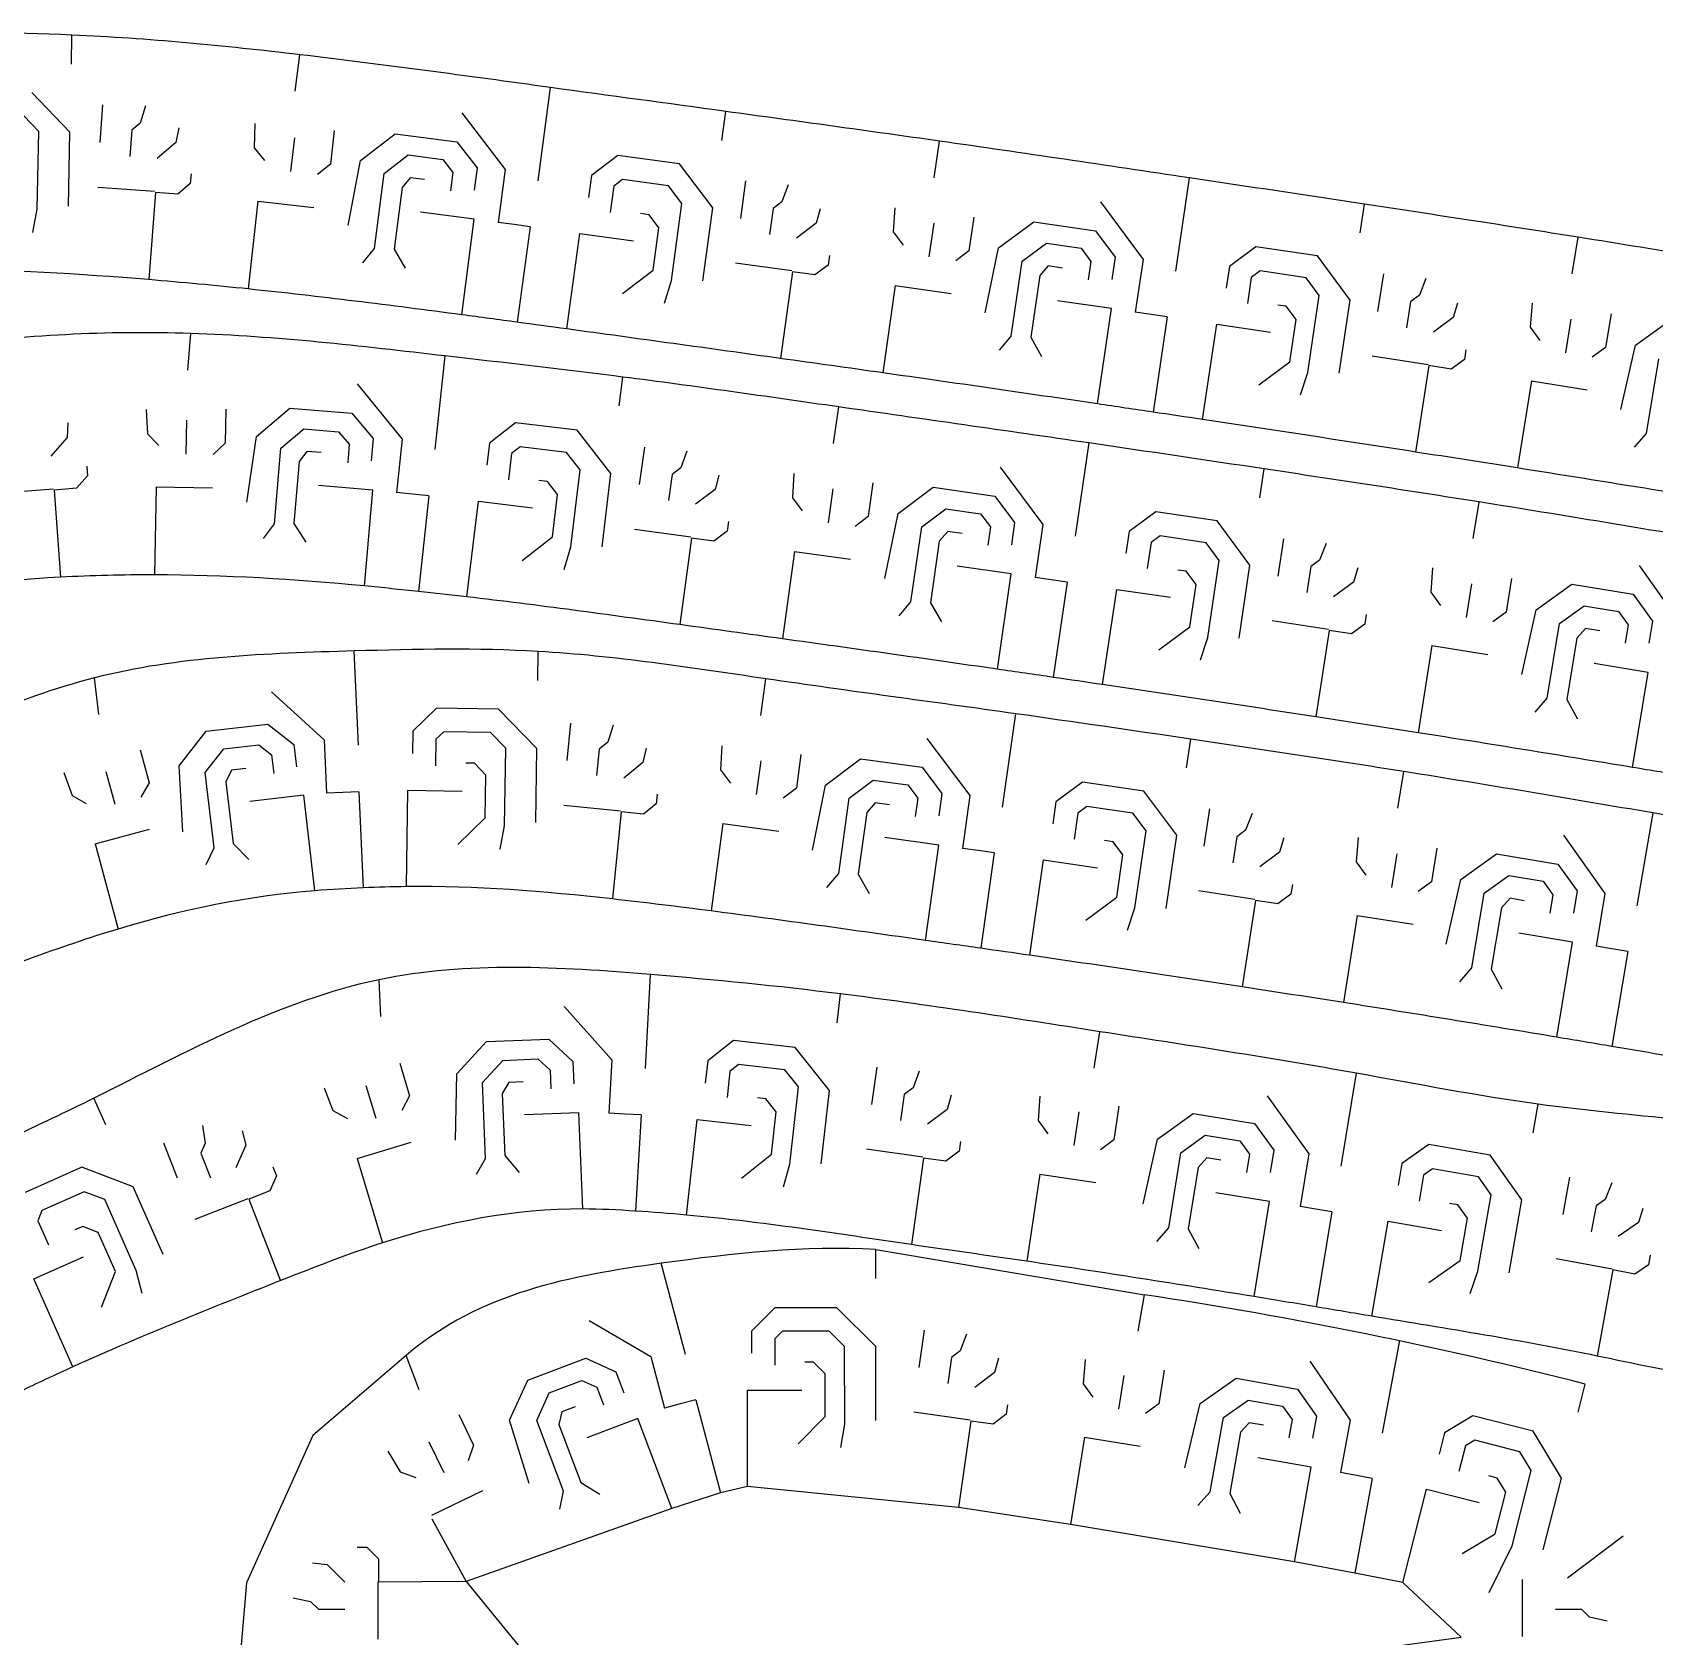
# Model space of a CAD drawing. Header units: millimetres. Extents: x -16 to 156, y 12 to 93.
# Drawn here: x 50.49 to 92.24, y 51.61 to 92.88 of the extents above; entities that cross this region are included whole.
import ezdxf

# ---------------------------------------------------------------- set-up
doc = ezdxf.new("R2010")
doc.units = ezdxf.units.MM
doc.header["$MEASUREMENT"] = 0
doc.layers.add('1 - lines', color=1, linetype='Continuous', true_color=0xff0000)

msp = doc.modelspace()

# ---------------------------------------------------------------- linework, layer by layer
at = {"layer": '1 - lines'}
for p, q in [((51.491, 92.066), (51.507, 92.816)), ((57.248, 91.369), (57.37, 92.311)), ((63.503, 89.064), (63.827, 91.467)), ((51.455, 90.317), (50.476, 91.337)), ((52.296, 91.023), (52.224, 90.054)), ((50.655, 90.333), (50.264, 90.741)), ((53.396, 90.992), (53.263, 90.55)), ((61.544, 90.816), (62.659, 89.354)), ((68.236, 90.107), (68.338, 90.85)), ((50.614, 88.334), (50.655, 90.333)), ((51.416, 88.417), (51.455, 90.317)), ((53.049, 90.366), (52.999, 89.69)), ((53.263, 90.55), (53.049, 90.366)), ((54.257, 90.427), (54.179, 90.053)), ((56.213, 90.539), (56.195, 89.916)), ((58.256, 90.365), (58.16, 89.492)), ((58.932, 89.588), (59.829, 90.278)), ((59.829, 90.278), (61.415, 90.072)), ((54.179, 90.053), (53.697, 89.638)), ((56.195, 89.916), (56.46, 89.585)), ((57.23, 90.176), (57.133, 89.303)), ((61.415, 90.072), (61.933, 89.4)), ((73.702, 89.147), (73.839, 90.087)), ((58.16, 89.492), (57.829, 89.227)), ((58.614, 87.915), (58.932, 89.588)), ((59.545, 89.256), (60.161, 89.731)), ((60.161, 89.731), (61.054, 89.615)), ((61.054, 89.615), (61.312, 89.279)), ((61.933, 89.4), (61.859, 88.826)), ((62.659, 89.354), (62.476, 87.994)), ((65.558, 89.717), (64.882, 89.204)), ((67.143, 89.5), (65.558, 89.717)), ((67.998, 88.373), (67.143, 89.5)), ((54.552, 89.001), (54.231, 88.724)), ((54.571, 89.25), (54.552, 89.001)), ((59.294, 87.322), (59.545, 89.256)), ((60.214, 89.147), (60.002, 88.894)), ((60.583, 89.099), (60.214, 89.147)), ((61.312, 89.279), (61.251, 88.805)), ((64.882, 89.204), (64.805, 88.638)), ((65.675, 89.096), (65.45, 88.925)), ((66.864, 88.933), (65.675, 89.096)), ((67.206, 88.482), (66.864, 88.933)), ((68.844, 89.062), (68.71, 88.1)), ((69.94, 88.961), (69.779, 88.529)), ((79.916, 86.743), (80.273, 89.142)), ((53.634, 88.788), (52.173, 88.896)), ((53.653, 88.767), (53.486, 86.523)), ((54.231, 88.724), (53.653, 88.767)), ((56.291, 88.539), (56.042, 86.283)), ((56.291, 88.539), (57.736, 88.38)), ((60.002, 88.894), (59.796, 87.307)), ((65.45, 88.925), (65.358, 88.253)), ((69.779, 88.529), (69.554, 88.358)), ((77.982, 88.522), (79.076, 87.045)), ((50.502, 87.736), (50.614, 88.334)), ((61.862, 88.076), (60.474, 88.256)), ((66.359, 88.194), (66.139, 88.225)), ((66.615, 87.856), (66.359, 88.194)), ((66.934, 86.501), (67.206, 88.482)), ((67.74, 86.491), (67.998, 88.373)), ((69.554, 88.358), (69.46, 87.687)), ((70.763, 88.342), (70.661, 87.974)), ((72.682, 88.374), (72.644, 87.752)), ((74.719, 88.135), (74.595, 87.265)), ((84.663, 87.724), (84.774, 88.466)), ((61.543, 85.618), (61.862, 88.076)), ((62.886, 87.939), (62.476, 87.994)), ((63.299, 87.883), (62.886, 87.939)), ((63.299, 87.883), (62.968, 85.427)), ((64.24, 85.255), (64.577, 87.71)), ((64.577, 87.71), (65.962, 87.52)), ((66.466, 86.767), (66.615, 87.856)), ((70.661, 87.974), (70.154, 87.59)), ((72.644, 87.752), (72.899, 87.412)), ((73.686, 87.979), (73.562, 87.109)), ((75.357, 87.338), (76.264, 88.013)), ((76.264, 88.013), (77.848, 87.781)), ((77.848, 87.781), (78.354, 87.101)), ((58.994, 86.958), (59.294, 87.322)), ((59.796, 87.307), (60.085, 86.816)), ((74.595, 87.265), (74.255, 87.011)), ((75.012, 85.67), (75.357, 87.338)), ((75.964, 86.996), (76.588, 87.461)), ((76.588, 87.461), (77.478, 87.33)), ((77.478, 87.33), (77.732, 86.99)), ((81.98, 87.37), (81.297, 86.866)), ((83.562, 87.132), (81.98, 87.37)), ((90.12, 86.677), (90.273, 87.615)), ((70.037, 86.746), (68.585, 86.948)), ((70.967, 86.9), (70.628, 86.644)), ((71.001, 87.148), (70.967, 86.9)), ((75.681, 85.067), (75.964, 86.996)), ((76.632, 86.876), (76.415, 86.627)), ((77, 86.822), (76.632, 86.876)), ((77.732, 86.99), (77.662, 86.517)), ((78.354, 87.101), (78.27, 86.529)), ((79.076, 87.045), (78.875, 85.688)), ((81.297, 86.866), (81.212, 86.3)), ((84.402, 85.994), (83.562, 87.132)), ((65.677, 86.168), (66.466, 86.767)), ((66.754, 85.92), (66.934, 86.501)), ((70.054, 86.724), (69.744, 84.495)), ((70.628, 86.644), (70.054, 86.724)), ((76.415, 86.627), (76.183, 85.044)), ((81.861, 86.579), (81.76, 85.908)), ((82.088, 86.747), (81.861, 86.579)), ((83.275, 86.568), (82.088, 86.747)), ((83.611, 86.113), (83.275, 86.568)), ((85.26, 86.669), (85.111, 85.708)), ((86.355, 86.55), (86.187, 86.12)), ((72.695, 86.372), (72.375, 84.126)), ((72.695, 86.372), (74.135, 86.167)), ((83.313, 84.135), (83.611, 86.113)), ((86.187, 86.12), (85.959, 85.953)), ((78.262, 85.778), (76.876, 85.981)), ((77.902, 83.326), (78.262, 85.778)), ((79.285, 85.627), (78.875, 85.688)), ((79.697, 85.566), (79.285, 85.627)), ((82.76, 85.837), (82.541, 85.87)), ((83.012, 85.495), (82.76, 85.837)), ((84.119, 84.115), (84.402, 85.994)), ((85.959, 85.953), (85.855, 85.283)), ((87.168, 85.918), (87.06, 85.552)), ((89.088, 85.92), (89.039, 85.298)), ((91.12, 85.648), (90.982, 84.781)), ((79.697, 85.566), (79.333, 83.115)), ((80.603, 82.925), (80.972, 85.376)), ((80.972, 85.376), (82.355, 85.168)), ((82.849, 84.408), (83.012, 85.495)), ((87.06, 85.552), (86.547, 85.176)), ((89.039, 85.298), (89.289, 84.955)), ((90.085, 85.509), (89.948, 84.642)), ((91.746, 84.841), (92.664, 85.502)), ((54.489, 84.192), (54.568, 85.138)), ((75.376, 84.707), (75.681, 85.067)), ((76.183, 85.044), (76.464, 84.548)), ((90.982, 84.781), (90.639, 84.532)), ((91.373, 83.179), (91.746, 84.841)), ((60.858, 82.149), (61.115, 84.561)), ((82.052, 83.82), (82.849, 84.408)), ((86.417, 84.334), (84.968, 84.558)), ((87.349, 84.473), (87.006, 84.223)), ((87.387, 84.721), (87.349, 84.473)), ((92.033, 82.565), (92.347, 84.49)), ((65.591, 83.273), (65.682, 84.018)), ((83.125, 83.557), (83.313, 84.135)), ((86.433, 84.312), (86.089, 82.088)), ((87.006, 84.223), (86.433, 84.312)), ((58.851, 83.846), (60.007, 82.416)), ((89.069, 83.919), (88.713, 81.678)), ((89.069, 83.919), (90.505, 83.69)), ((53.412, 83.181), (53.451, 82.559)), ((55.463, 83.193), (55.447, 82.315)), ((56.252, 82.488), (57.117, 83.218)), ((57.117, 83.218), (58.711, 83.084)), ((71.111, 82.308), (71.246, 83.249)), ((51.401, 82.841), (51.38, 82.461)), ((54.458, 82.912), (54.441, 82.034)), ((56.879, 82.184), (57.473, 82.686)), ((57.473, 82.686), (58.37, 82.611)), ((58.711, 83.084), (59.259, 82.436)), ((62.92, 82.843), (62.252, 82.32)), ((64.508, 82.65), (62.92, 82.843)), ((51.38, 82.461), (50.964, 81.979)), ((53.451, 82.559), (53.745, 82.253)), ((55.447, 82.315), (55.141, 82.021)), ((56.01, 80.802), (56.252, 82.488)), ((58.37, 82.611), (58.644, 82.287)), ((58.644, 82.287), (58.604, 81.811)), ((59.259, 82.436), (59.21, 81.86)), ((60.007, 82.416), (59.862, 81.051)), ((62.252, 82.32), (62.183, 81.752)), ((65.38, 81.536), (64.508, 82.65)), ((77.336, 79.921), (77.686, 82.321)), ((91.722, 82.211), (92.033, 82.565)), ((56.716, 80.241), (56.879, 82.184)), ((57.352, 81.844), (57.218, 80.249)), ((57.553, 82.106), (57.352, 81.844)), ((57.924, 82.075), (57.553, 82.106)), ((62.823, 82.049), (62.741, 81.376)), ((63.046, 82.223), (62.823, 82.049)), ((64.237, 82.078), (63.046, 82.223)), ((64.586, 81.633), (64.237, 82.078)), ((66.239, 82.212), (66.108, 81.249)), ((67.336, 82.113), (67.176, 81.68)), ((51.904, 81.475), (51.627, 81.154)), ((51.885, 81.724), (51.904, 81.475)), ((64.344, 79.648), (64.586, 81.633)), ((65.15, 79.65), (65.38, 81.536)), ((66.951, 81.509), (66.859, 80.838)), ((67.176, 81.68), (66.951, 81.509)), ((68.16, 81.496), (68.059, 81.128)), ((70.085, 81.532), (70.049, 80.909)), ((75.397, 81.695), (76.495, 80.221)), ((82.084, 80.911), (82.194, 81.653)), ((51.027, 81.129), (49.566, 81.021)), ((51.627, 81.154), (51.048, 81.111)), ((51.048, 81.111), (51.215, 78.867)), ((53.671, 81.196), (53.629, 78.928)), ((53.671, 81.196), (55.125, 81.169)), ((59.248, 81.11), (57.852, 81.228)), ((59.04, 78.641), (59.248, 81.11)), ((60.274, 81.008), (59.862, 81.051)), ((60.688, 80.964), (60.274, 81.008)), ((63.743, 81.333), (63.523, 81.359)), ((64.005, 80.998), (63.743, 81.333)), ((63.872, 79.907), (64.005, 80.998)), ((68.059, 81.128), (67.553, 80.743)), ((71.09, 81.14), (70.969, 80.27)), ((72.122, 81.299), (72.001, 80.43)), ((72.771, 80.504), (73.676, 81.182)), ((73.676, 81.182), (75.26, 80.954)), ((60.688, 80.964), (60.427, 78.499)), ((61.669, 78.361), (61.969, 80.821)), ((61.969, 80.821), (63.357, 80.652)), ((70.049, 80.909), (70.304, 80.571)), ((73.379, 80.164), (74.001, 80.63)), ((74.001, 80.63), (74.892, 80.502)), ((75.26, 80.954), (75.769, 80.275)), ((87.57, 79.865), (87.724, 80.802)), ((56.433, 79.864), (56.716, 80.241)), ((57.218, 80.249), (57.529, 79.772)), ((68.401, 80.302), (68.367, 80.054)), ((72.001, 80.43), (71.663, 80.174)), ((72.43, 78.835), (72.771, 80.504)), ((73.101, 78.234), (73.379, 80.164)), ((74.892, 80.502), (75.146, 80.163)), ((75.769, 80.275), (75.687, 79.703)), ((76.495, 80.221), (76.297, 78.863)), ((79.402, 80.551), (78.72, 80.046)), ((80.985, 80.316), (79.402, 80.551)), ((81.827, 79.18), (80.985, 80.316)), ((63.093, 79.296), (63.872, 79.907)), ((67.438, 79.899), (65.986, 80.097)), ((67.455, 79.876), (67.15, 77.647)), ((68.029, 79.798), (67.455, 79.876)), ((68.367, 80.054), (68.029, 79.798)), ((73.831, 79.796), (73.603, 78.212)), ((74.047, 80.046), (73.831, 79.796)), ((74.415, 79.993), (74.047, 80.046)), ((75.146, 80.163), (75.078, 79.689)), ((78.72, 80.046), (78.636, 79.48)), ((79.284, 79.76), (79.185, 79.089)), ((79.512, 79.929), (79.284, 79.76)), ((80.699, 79.752), (79.512, 79.929)), ((81.035, 79.298), (80.699, 79.752)), ((82.691, 79.854), (82.544, 78.893)), ((64.172, 79.064), (64.344, 79.648)), ((70.105, 79.53), (69.792, 77.283)), ((70.105, 79.53), (71.545, 79.33)), ((83.786, 79.737), (83.619, 79.307)), ((75.68, 78.952), (74.294, 79.152)), ((75.327, 76.5), (75.68, 78.952)), ((80.185, 79.02), (79.966, 79.052)), ((80.438, 78.679), (80.185, 79.02)), ((80.742, 77.32), (81.035, 79.298)), ((81.548, 77.301), (81.827, 79.18)), ((83.391, 79.14), (83.288, 78.47)), ((83.619, 79.307), (83.391, 79.14)), ((84.6, 79.106), (84.493, 78.74)), ((86.528, 79.108), (86.48, 78.486)), ((91.844, 79.167), (92.912, 77.671)), ((76.706, 78.803), (76.297, 78.863)), ((77.119, 78.743), (76.706, 78.803)), ((77.119, 78.743), (76.761, 76.291)), ((78.034, 76.104), (78.398, 78.555)), ((78.398, 78.555), (79.781, 78.35)), ((80.276, 77.591), (80.438, 78.679)), ((84.493, 78.74), (83.98, 78.363)), ((87.526, 78.696), (87.388, 77.829)), ((88.561, 78.836), (88.423, 77.969)), ((89.194, 78.028), (90.113, 78.688)), ((90.113, 78.688), (91.692, 78.429)), ((72.797, 77.873), (73.101, 78.234)), ((73.603, 78.212), (73.886, 77.717)), ((86.48, 78.486), (86.729, 78.142)), ((89.795, 77.676), (90.427, 78.13)), ((90.427, 78.13), (91.315, 77.984)), ((91.692, 78.429), (92.187, 77.74)), ((83.851, 77.521), (82.402, 77.744)), ((84.783, 77.661), (84.441, 77.41)), ((84.821, 77.908), (84.783, 77.661)), ((88.423, 77.969), (88.08, 77.719)), ((88.821, 76.367), (89.194, 78.028)), ((89.48, 75.752), (89.795, 77.676)), ((91.315, 77.984), (91.563, 77.639)), ((92.187, 77.74), (92.094, 77.169)), ((79.481, 77.001), (80.276, 77.591)), ((80.554, 76.741), (80.742, 77.32)), ((83.867, 77.498), (83.526, 75.274)), ((84.441, 77.41), (83.867, 77.498)), ((90.24, 77.299), (89.981, 75.72)), ((90.461, 77.545), (90.24, 77.299)), ((90.828, 77.484), (90.461, 77.545)), ((91.563, 77.639), (91.485, 77.168)), ((58.881, 74.546), (58.77, 76.969)), ((63.497, 76.207), (63.508, 76.957)), ((86.51, 77.106), (86.154, 74.865)), ((86.51, 77.106), (87.946, 76.878)), ((92.072, 76.419), (90.69, 76.646)), ((91.671, 73.974), (92.072, 76.419)), ((52.194, 75.333), (52.083, 76.276)), ((69.233, 75.313), (69.364, 76.254)), ((56.641, 75.921), (57.999, 74.681)), ((89.168, 75.397), (89.48, 75.752)), ((89.981, 75.72), (90.254, 75.219)), ((60.886, 75.496), (60.277, 74.905)), ((62.486, 75.472), (60.886, 75.496)), ((63.471, 74.457), (62.486, 75.472)), ((75.458, 72.952), (75.8, 75.353)), ((54.262, 74.015), (54.963, 74.903)), ((54.963, 74.903), (56.552, 75.09)), ((56.552, 75.09), (57.218, 74.564)), ((60.277, 74.905), (60.269, 74.333)), ((61.077, 74.893), (60.874, 74.696)), ((62.277, 74.875), (61.077, 74.893)), ((62.671, 74.469), (62.277, 74.875)), ((64.339, 75.116), (64.244, 74.148)), ((65.439, 75.058), (65.295, 74.62)), ((53.263, 74.423), (53.493, 73.576)), ((54.936, 73.843), (55.419, 74.453)), ((55.419, 74.453), (56.312, 74.558)), ((56.312, 74.558), (56.645, 74.295)), ((57.218, 74.564), (57.285, 73.99)), ((57.999, 74.681), (58.061, 73.311)), ((60.874, 74.696), (60.864, 74.018)), ((62.641, 72.47), (62.671, 74.469)), ((63.443, 72.558), (63.471, 74.457)), ((65.077, 74.44), (65.01, 73.766)), ((65.295, 74.62), (65.077, 74.44)), ((66.286, 74.472), (66.199, 74.101)), ((68.229, 74.53), (68.196, 73.907)), ((73.513, 74.719), (74.617, 73.249)), ((80.194, 73.959), (80.302, 74.701)), ((54.361, 72.315), (54.262, 74.015)), ((55.982, 73.943), (55.612, 73.9)), ((56.645, 74.295), (56.701, 73.82)), ((61.865, 74.081), (61.643, 74.085)), ((62.161, 73.777), (61.865, 74.081)), ((66.199, 74.101), (65.707, 73.697)), ((68.196, 73.907), (68.454, 73.57)), ((69.236, 74.144), (69.12, 73.273)), ((70.267, 74.309), (70.151, 73.438)), ((70.901, 73.515), (71.804, 74.197)), ((71.804, 74.197), (73.388, 73.976)), ((73.388, 73.976), (73.9, 73.299)), ((51.298, 73.84), (51.508, 73.252)), ((52.376, 73.872), (52.606, 73.025)), ((53.493, 73.576), (53.281, 73.208)), ((55.164, 71.906), (54.936, 73.843)), ((55.612, 73.9), (55.468, 73.603)), ((55.468, 73.603), (55.655, 72.014)), ((62.144, 72.677), (62.161, 73.777)), ((70.567, 71.845), (70.901, 73.515)), ((71.51, 73.178), (72.131, 73.647)), ((72.131, 73.647), (73.022, 73.522)), ((73.022, 73.522), (73.278, 73.184)), ((77.514, 73.591), (76.833, 73.084)), ((79.097, 73.361), (77.514, 73.591)), ((85.634, 72.929), (85.789, 73.867)), ((51.508, 73.252), (51.876, 73.041)), ((57.471, 73.262), (56.081, 73.099)), ((57.76, 70.801), (57.471, 73.262)), ((58.475, 73.33), (58.061, 73.311)), ((58.891, 73.349), (58.475, 73.33)), ((58.891, 73.349), (59.004, 70.873)), ((60.118, 70.907), (60.155, 73.385)), ((60.155, 73.385), (61.553, 73.364)), ((66.571, 73.288), (66.547, 73.039)), ((70.151, 73.438), (69.814, 73.181)), ((71.241, 71.247), (71.51, 73.178)), ((73.278, 73.184), (73.212, 72.71)), ((73.9, 73.299), (73.82, 72.727)), ((74.617, 73.249), (74.424, 71.891)), ((76.833, 73.084), (76.751, 72.518)), ((79.943, 72.227), (79.097, 73.361)), ((61.434, 71.987), (62.144, 72.677)), ((65.623, 72.849), (64.165, 72.993)), ((65.641, 72.827), (65.421, 70.588)), ((66.219, 72.77), (65.641, 72.827)), ((66.547, 73.039), (66.219, 72.77)), ((71.964, 72.812), (71.743, 71.227)), ((72.179, 73.063), (71.964, 72.812)), ((72.547, 73.011), (72.179, 73.063)), ((77.398, 72.799), (77.301, 72.128)), ((77.625, 72.968), (77.398, 72.799)), ((78.813, 72.796), (77.625, 72.968)), ((79.151, 72.342), (78.813, 72.796)), ((80.787, 72.905), (80.641, 71.944)), ((81.882, 72.789), (81.716, 72.359)), ((91.797, 70.41), (92.201, 72.802)), ((52.1, 72.006), (53.504, 72.385)), ((62.532, 71.871), (62.641, 72.47)), ((68.26, 72.529), (67.96, 70.279)), ((68.26, 72.529), (69.701, 72.336)), ((78.863, 70.363), (79.151, 72.342)), ((81.716, 72.359), (81.488, 72.191)), ((52.1, 72.006), (52.693, 69.815)), ((54.962, 71.479), (55.164, 71.906)), ((55.655, 72.014), (56.055, 71.608)), ((73.816, 71.976), (72.43, 72.169)), ((73.474, 69.522), (73.816, 71.976)), ((74.833, 71.832), (74.424, 71.891)), ((75.246, 71.773), (74.833, 71.832)), ((78.302, 72.062), (78.082, 72.094)), ((78.555, 71.722), (78.302, 72.062)), ((79.669, 70.347), (79.943, 72.227)), ((81.488, 72.191), (81.386, 71.521)), ((82.697, 72.159), (82.591, 71.793)), ((84.608, 72.166), (84.56, 71.544)), ((86.64, 71.894), (86.503, 71.027)), ((89.898, 72.227), (90.964, 70.729)), ((75.246, 71.773), (74.897, 69.32)), ((76.159, 69.14), (76.515, 71.592)), ((76.515, 71.592), (77.899, 71.391)), ((78.397, 70.633), (78.555, 71.722)), ((82.591, 71.793), (82.078, 71.416)), ((84.56, 71.544), (84.809, 71.2)), ((85.605, 71.754), (85.468, 70.887)), ((87.255, 71.09), (88.175, 71.749)), ((88.175, 71.749), (89.754, 71.487)), ((89.754, 71.487), (90.248, 70.797)), ((70.938, 70.885), (71.241, 71.247)), ((71.743, 71.227), (72.028, 70.733)), ((86.503, 71.027), (86.159, 70.778)), ((86.879, 69.429), (87.255, 71.09)), ((87.856, 70.737), (88.488, 71.19)), ((88.488, 71.19), (89.376, 71.043)), ((89.376, 71.043), (89.623, 70.698)), ((77.604, 70.041), (78.397, 70.633)), ((81.95, 70.574), (80.502, 70.794)), ((82.882, 70.715), (82.541, 70.464)), ((82.92, 70.962), (82.882, 70.715)), ((87.537, 68.813), (87.856, 70.737)), ((88.521, 70.605), (88.3, 70.36)), ((88.888, 70.544), (88.521, 70.605)), ((89.623, 70.698), (89.545, 70.226)), ((90.248, 70.797), (90.153, 70.227)), ((90.964, 70.729), (90.735, 69.376)), ((78.678, 69.784), (78.863, 70.363)), ((81.967, 70.551), (81.629, 68.326)), ((82.541, 70.464), (81.967, 70.551)), ((84.589, 70.164), (84.234, 67.923)), ((84.589, 70.164), (86.026, 69.936)), ((88.3, 70.36), (88.039, 68.781)), ((90.131, 69.477), (88.749, 69.705)), ((89.726, 67.032), (90.131, 69.477)), ((91.144, 69.307), (90.735, 69.376)), ((91.555, 69.237), (91.142, 66.794)), ((91.555, 69.237), (91.144, 69.307)), ((59.453, 67.562), (59.415, 68.511)), ((66.265, 66.223), (66.401, 68.644)), ((87.226, 68.459), (87.537, 68.813)), ((88.039, 68.781), (88.311, 68.28)), ((71.201, 67.402), (71.285, 68.147)), ((64.176, 67.819), (65.401, 66.447)), ((61.412, 66.088), (62.18, 66.919)), ((62.18, 66.919), (63.779, 66.982)), ((63.779, 66.982), (64.402, 66.406)), ((68.533, 66.948), (67.869, 66.42)), ((70.123, 66.769), (68.533, 66.948)), ((77.815, 66.236), (77.966, 67.173)), ((62.072, 65.864), (62.6, 66.435)), ((62.6, 66.435), (63.499, 66.471)), ((63.499, 66.471), (63.811, 66.183)), ((64.402, 66.406), (64.425, 65.829)), ((65.401, 66.447), (65.323, 65.078)), ((67.869, 66.42), (67.805, 65.851)), ((71.004, 65.663), (70.123, 66.769)), ((59.946, 66.362), (60.198, 65.521)), ((61.38, 64.385), (61.412, 66.088)), ((63.811, 66.183), (63.829, 65.705)), ((68.443, 66.153), (68.367, 65.48)), ((68.664, 66.33), (68.443, 66.153)), ((69.857, 66.195), (68.664, 66.33)), ((70.209, 65.753), (69.857, 66.195)), ((72.22, 66.263), (72.085, 65.301)), ((73.316, 66.16), (73.155, 65.728)), ((84.174, 63.712), (84.572, 66.104)), ((57.997, 65.726), (58.223, 65.145)), ((59.074, 65.788), (59.326, 64.947)), ((62.149, 63.915), (62.072, 65.864)), ((62.75, 65.869), (62.583, 65.584)), ((62.583, 65.584), (62.646, 63.985)), ((63.122, 65.883), (62.75, 65.869)), ((69.985, 63.765), (70.209, 65.753)), ((70.791, 63.775), (71.004, 65.663)), ((72.929, 65.558), (72.835, 64.887)), ((73.155, 65.728), (72.929, 65.558)), ((52.374, 64.777), (52.07, 65.463)), ((58.223, 65.145), (58.596, 64.943)), ((60.198, 65.521), (59.997, 65.147)), ((69.369, 65.445), (69.149, 65.47)), ((69.634, 65.113), (69.369, 65.445)), ((74.036, 65.173), (73.528, 64.79)), ((74.138, 65.54), (74.036, 65.173)), ((76.419, 65.513), (76.376, 64.89)), ((78.454, 65.258), (78.323, 64.39)), ((82.271, 65.524), (83.34, 64.028)), ((89.119, 64.568), (89.246, 65.307)), ((54.867, 64.762), (54.937, 64.307)), ((64.554, 65.089), (63.155, 65.034)), ((64.652, 62.613), (64.554, 65.089)), ((65.737, 65.054), (65.323, 65.078)), ((66.153, 65.031), (65.737, 65.054)), ((66.153, 65.031), (66.013, 62.557)), ((67.321, 62.456), (67.599, 64.918)), ((67.599, 64.918), (68.989, 64.761)), ((69.51, 64.02), (69.634, 65.113)), ((76.376, 64.89), (76.628, 64.549)), ((77.42, 65.11), (77.29, 64.242)), ((79.445, 64.404), (80.362, 65.066)), ((80.362, 65.066), (81.942, 64.812)), ((81.942, 64.812), (82.439, 64.125)), ((53.86, 64.317), (54.213, 63.411)), ((54.937, 64.307), (54.824, 64.048)), ((55.887, 64.623), (55.978, 64.252)), ((58.848, 63.914), (60.241, 64.331)), ((74.375, 64.346), (74.34, 64.098)), ((78.323, 64.39), (77.982, 64.138)), ((79.076, 62.741), (79.445, 64.404)), ((80.047, 64.054), (80.677, 64.509)), ((80.677, 64.509), (81.566, 64.366)), ((81.566, 64.366), (81.815, 64.023)), ((54.824, 64.048), (55.069, 63.416)), ((55.978, 64.252), (55.722, 63.67)), ((58.848, 63.914), (59.499, 61.74)), ((61.915, 63.506), (62.149, 63.915)), ((62.646, 63.985), (63.014, 63.549)), ((68.736, 63.403), (69.51, 64.02)), ((73.41, 63.946), (71.959, 64.149)), ((73.427, 63.923), (73.114, 61.695)), ((74.001, 63.843), (73.427, 63.923)), ((74.34, 64.098), (74.001, 63.843)), ((79.738, 62.128), (80.047, 64.054)), ((80.713, 63.924), (80.493, 63.678)), ((81.08, 63.865), (80.713, 63.924)), ((81.815, 64.023), (81.739, 63.551)), ((82.439, 64.125), (82.347, 63.554)), ((83.34, 64.028), (83.115, 62.675)), ((86.43, 64.269), (85.737, 63.779)), ((88.007, 63.998), (86.43, 64.269)), ((88.823, 62.843), (88.007, 63.998)), ((51.764, 63.686), (50.301, 63.038)), ((53.084, 63.178), (51.764, 63.686)), ((56.768, 63.463), (56.597, 63.075)), ((56.677, 63.696), (56.768, 63.463)), ((69.818, 63.18), (69.985, 63.765)), ((76.418, 63.511), (76.081, 61.267)), ((76.418, 63.511), (77.856, 63.295)), ((80.493, 63.678), (80.239, 62.098)), ((85.737, 63.779), (85.64, 63.215)), ((86.294, 63.48), (86.18, 62.812)), ((86.525, 63.644), (86.294, 63.48)), ((87.708, 63.441), (86.525, 63.644)), ((51.824, 63.057), (50.728, 62.57)), ((52.352, 62.853), (51.824, 63.057)), ((53.854, 61.441), (53.084, 63.178)), ((56.597, 63.075), (56.057, 62.864)), ((88.035, 62.979), (87.708, 63.441)), ((90.054, 63.429), (89.88, 62.472)), ((91.145, 63.281), (90.966, 62.856)), ((53.163, 61.025), (52.352, 62.853)), ((56.031, 62.876), (54.665, 62.344)), ((56.057, 62.864), (56.873, 60.767)), ((82.328, 62.804), (80.945, 63.026)), ((81.934, 60.357), (82.328, 62.804)), ((83.523, 62.607), (83.115, 62.675)), ((87.179, 62.72), (86.96, 62.757)), ((87.423, 62.373), (87.179, 62.72)), ((87.696, 61.008), (88.035, 62.979)), ((88.502, 60.971), (88.823, 62.843)), ((90.734, 62.695), (90.613, 62.028)), ((90.966, 62.856), (90.734, 62.695)), ((91.941, 62.628), (91.825, 62.265)), ((50.728, 62.57), (50.626, 62.306)), ((50.626, 62.306), (50.901, 61.687)), ((83.935, 62.539), (83.523, 62.607)), ((83.935, 62.539), (83.528, 60.094)), ((84.962, 59.854), (85.381, 62.296)), ((85.381, 62.296), (86.759, 62.059)), ((87.237, 61.289), (87.423, 62.373)), ((91.825, 62.265), (91.301, 61.903)), ((51.783, 62.163), (51.58, 62.073)), ((52.179, 62.011), (51.783, 62.163)), ((52.625, 61.005), (52.179, 62.011)), ((79.427, 61.773), (79.738, 62.128)), ((80.239, 62.098), (80.513, 61.598)), ((50.522, 60.814), (51.8, 61.381)), ((72.194, 61.572), (79.113, 60.404)), ((72.194, 60.822), (72.194, 61.572)), ((92.129, 61.425), (92.085, 61.179)), ((52.269, 60.082), (52.625, 61.005)), ((53.315, 60.436), (53.163, 61.025)), ((67.296, 58.87), (66.675, 61.214)), ((86.429, 60.718), (87.237, 61.289)), ((87.496, 60.433), (87.696, 61.008)), ((91.149, 61.065), (89.707, 61.327)), ((91.165, 61.042), (90.763, 58.828)), ((91.736, 60.938), (91.165, 61.042)), ((92.085, 61.179), (91.736, 60.938)), ((51.527, 58.549), (50.522, 60.814)), ((78.947, 59.468), (79.113, 60.404)), ((64.816, 59.739), (66.405, 58.815)), ((69.594, 60.072), (68.994, 59.471)), ((71.194, 60.072), (69.594, 60.072)), ((72.194, 59.072), (71.194, 60.072)), ((68.994, 59.471), (68.994, 58.899)), ((69.794, 59.472), (69.594, 59.272)), ((70.994, 59.472), (69.794, 59.472)), ((71.394, 59.072), (70.994, 59.472)), ((73.437, 59.497), (73.301, 58.535)), ((74.533, 59.392), (74.371, 58.961)), ((69.594, 59.272), (69.594, 58.594)), ((71.395, 57.072), (71.394, 59.072)), ((72.195, 57.172), (72.194, 59.072)), ((74.371, 58.961), (74.145, 58.791)), ((85.238, 56.846), (85.683, 59.23)), ((60.447, 57.957), (60.112, 58.846)), ((63.238, 58.208), (64.736, 58.772)), ((64.736, 58.772), (65.509, 58.422)), ((66.405, 58.815), (66.757, 57.489)), ((70.594, 58.672), (70.372, 58.672)), ((70.894, 58.372), (70.594, 58.672)), ((74.145, 58.791), (74.05, 58.119)), ((75.354, 58.771), (75.252, 58.404)), ((77.585, 58.739), (77.537, 58.117)), ((79.618, 58.466), (79.48, 57.599)), ((83.371, 58.694), (84.41, 57.178)), ((62.772, 57.177), (63.238, 58.208)), ((63.789, 57.881), (64.631, 58.198)), ((64.631, 58.198), (65.018, 58.023)), ((65.509, 58.422), (65.713, 57.881)), ((70.895, 57.272), (70.894, 58.372)), ((75.252, 58.404), (74.743, 58.021)), ((77.537, 58.117), (77.786, 57.773)), ((78.583, 58.327), (78.445, 57.46)), ((80.548, 57.611), (81.475, 58.259)), ((81.475, 58.259), (83.05, 57.98)), ((90.271, 57.381), (90.455, 58.108)), ((63.468, 57.172), (63.789, 57.881)), ((65.018, 58.023), (65.186, 57.576)), ((67.56, 57.702), (67.157, 57.595)), ((67.56, 57.702), (68.195, 55.307)), ((68.895, 57.949), (70.293, 57.95)), ((68.895, 55.471), (68.895, 57.949)), ((81.144, 57.251), (81.782, 57.697)), ((81.782, 57.697), (82.668, 57.54)), ((83.05, 57.98), (83.537, 57.284)), ((61.46, 57.324), (61.844, 56.535)), ((64.111, 57.391), (64.042, 57.068)), ((64.459, 57.522), (64.111, 57.391)), ((66.069, 57.221), (64.759, 56.727)), ((66.943, 54.902), (66.069, 57.221)), ((67.157, 57.595), (66.757, 57.489)), ((70.195, 56.572), (70.895, 57.272)), ((74.624, 57.178), (73.173, 57.383)), ((75.554, 57.329), (75.215, 57.074)), ((75.589, 57.576), (75.554, 57.329)), ((79.48, 57.599), (79.136, 57.35)), ((80.153, 55.954), (80.548, 57.611)), ((80.804, 55.331), (81.144, 57.251)), ((82.668, 57.54), (82.911, 57.192)), ((83.537, 57.284), (83.436, 56.715)), ((87.566, 57.291), (86.838, 56.856)), ((89.118, 56.899), (87.566, 57.291)), ((63.278, 55.551), (62.772, 57.177)), ((64.156, 55.348), (63.468, 57.172)), ((64.042, 57.068), (64.607, 55.571)), ((71.295, 56.472), (71.395, 57.072)), ((74.641, 57.155), (74.325, 54.927)), ((75.215, 57.074), (74.641, 57.155)), ((81.584, 56.868), (81.305, 55.293)), ((81.808, 57.111), (81.584, 56.868)), ((82.174, 57.046), (81.808, 57.111)), ((82.911, 57.192), (82.828, 56.721)), ((84.41, 57.178), (84.159, 55.829)), ((86.838, 56.856), (86.698, 56.301)), ((89.842, 55.684), (89.118, 56.899)), ((59.638, 56.383), (59.955, 55.845)), ((60.692, 56.617), (61.076, 55.828)), ((61.844, 56.535), (61.705, 56.134)), ((77.566, 56.737), (77.209, 54.496)), ((77.566, 56.737), (79.002, 56.508)), ((87.371, 56.515), (87.204, 55.858)), ((87.613, 56.66), (87.371, 56.515)), ((88.777, 56.366), (87.613, 56.66)), ((89.067, 55.88), (88.777, 56.366)), ((83.404, 55.965), (82.026, 56.209)), ((82.972, 53.525), (83.404, 55.965)), ((59.955, 55.845), (60.356, 55.707)), ((64.607, 55.571), (65.093, 55.273)), ((84.566, 55.753), (84.159, 55.829)), ((84.976, 55.677), (84.522, 53.241)), ((84.976, 55.677), (84.566, 55.753)), ((88.193, 55.688), (87.978, 55.743)), ((88.41, 55.324), (88.193, 55.688)), ((88.577, 53.941), (89.067, 55.88)), ((89.377, 53.842), (89.842, 55.684)), ((60.77, 54.732), (62.078, 55.368)), ((64.064, 54.885), (64.156, 55.348)), ((80.488, 54.981), (80.804, 55.331)), ((81.305, 55.293), (81.571, 54.789)), ((85.761, 53.002), (86.368, 55.405)), ((86.368, 55.405), (87.724, 55.062)), ((88.141, 54.257), (88.41, 55.324)), ((58.849, 53.911), (59.099, 53.911)), ((59.099, 53.911), (59.399, 53.611)), ((87.291, 53.75), (88.141, 54.257)), ((87.98, 52.744), (88.577, 53.941)), ((91.43, 54.19), (89.998, 53.11)), ((57.699, 53.511), (58.077, 53.461)), ((58.077, 53.461), (58.527, 53.011)), ((59.399, 53.611), (59.399, 53.031)), ((88.84, 51.611), (88.84, 53.076)), ((57.199, 52.611), (57.649, 52.511)), ((59.379, 53.011), (59.379, 51.545)), ((57.649, 52.511), (57.849, 52.311)), ((57.849, 52.311), (58.527, 52.311)), ((90.37, 52.31), (89.692, 52.31)), ((90.57, 52.11), (90.37, 52.31)), ((91.02, 52.01), (90.57, 52.11))]:
    msp.add_line(p, q, dxfattribs=at)
for points in [[(60.112, 58.846), (57.708, 56.784), (55.996, 52.996), (55.784, 50.501), (57.435, 47.253)], [(60.77, 54.639), (61.649, 53.031), (59.379, 53.011)]]:
    msp.add_lwpolyline(points, dxfattribs=at)
msp.add_lwpolyline([(87.265, 51.591), (85.761, 53.002), (84.522, 53.241), (82.973, 53.53), (77.209, 54.496), (74.325, 54.927), (68.895, 55.471), (68.195, 55.307), (66.943, 54.902), (61.649, 53.031), (63.071, 51.295), (64.254, 50.719), (65.633, 50.213), (70.349, 49.149), (72.899, 49.492), (78.645, 50.355), (81.599, 50.825)], close=True, dxfattribs=at)
msp.add_arc((61.813, -54.232, 0), 115.934, 75.69701, 81.41829, dxfattribs=at)
for points, knots in [([(155.766, 54.144), (155.659, 55.699), (155.227, 59.443), (154.642, 65.894), (151.17, 71.863), (145.717, 75.635), (140.358, 78.62), (134.439, 79.415), (128.801, 80.747), (123.355, 81.883), (117.88, 82.828), (112.424, 83.843), (106.973, 84.828), (101.513, 85.763), (96.049, 86.672), (90.584, 87.576), (85.108, 88.419), (79.63, 89.239), (74.154, 90.053), (68.669, 90.806), (63.179, 91.554), (57.584, 92.328), (51.919, 92.883), (46.201, 92.884), (40.295, 92.854), (34.546, 91.475), (28.973, 89.687), (23.674, 87.781), (18.474, 85.689), (13.32, 83.523), (8.156, 81.323), (3.096, 78.883), (-1.873, 76.24), (-7.441, 73.503), (-12.548, 69.271), (-15.17, 63.123), (-16.067, 57.042), (-16.099, 51.041), (-15.468, 45.288), (-15.507, 38.41), (-10.302, 33.412), (-4.797, 29.894), (0.224, 27.117), (5.312, 24.686), (10.431, 22.358), (15.54, 20.076), (20.745, 18.029), (25.98, 16.067), (31.357, 13.938), (37.031, 12.526), (42.85, 11.894), (48.644, 11.381), (54.387, 12.021), (60.072, 12.644), (65.585, 13.36), (71.074, 14.15), (76.559, 14.931), (82.041, 15.724), (87.515, 16.574), (92.985, 17.449), (98.454, 18.329), (103.913, 19.27), (109.368, 20.234), (114.821, 21.201), (120.262, 22.231), (125.716, 23.26), (131.242, 24.407), (136.858, 25.546), (142.303, 27.444), (148.657, 29.661), (152.824, 35.368), (154.706, 41.696), (155.471, 45.506), (155.713, 47.74)], [0, 0, 0, 0, 4.676712, 11.320418, 19.312197, 24.283873, 31.124887, 37.447627, 42.007535, 48.529639, 54.124639, 58.676431, 65.178336, 70.741614, 75.294007, 81.796427, 87.360857, 91.91307, 98.415189, 103.969384, 108.522498, 115.034181, 120.91912, 125.574483, 132.19309, 138.558016, 143.200836, 149.765132, 155.441035, 160.014251, 166.538889, 172.276111, 176.86506, 183.406924, 190.956706, 196.057443, 203.076792, 209.303885, 213.964391, 220.575894, 229.048233, 233.824453, 240.411355, 246.176347, 250.754216, 257.280397, 262.959879, 267.527323, 274.054147, 280.29815, 284.985379, 291.61498, 297.680134, 302.263636, 308.785718, 314.350871, 318.902757, 325.404762, 330.96864, 335.521084, 342.023522, 347.587506, 352.139607, 358.641615, 364.201218, 368.752312, 375.28965, 381.149149, 385.887717, 392.647511, 400.889948, 405.751191, 412.48967, 412.48967, 412.48967, 412.48967]), ([(149.633, 51.591), (149.667, 53.362), (149.581, 55.533), (149.254, 58.119), (148.939, 60.634), (148.312, 63.401), (146.592, 66.934), (144.834, 68.898), (142.906, 70.085), (140.82, 71.33), (137.994, 72.275), (133.753, 73.4), (130.736, 74.061), (128.062, 74.636), (125.369, 75.215), (122.211, 75.812), (117.703, 76.665), (114.592, 77.242), (111.876, 77.737), (109.148, 78.231), (105.97, 78.798), (101.44, 79.582), (98.322, 80.112), (95.599, 80.563), (92.865, 81.014), (89.677, 81.528), (85.136, 82.238), (82.009, 82.716), (79.28, 83.123), (76.538, 83.529), (73.342, 83.992), (68.787, 84.63), (65.651, 85.064), (62.917, 85.435), (60.188, 85.801), (57.03, 86.199), (52.544, 86.622), (49.487, 86.799), (46.835, 86.782), (44.202, 86.737), (41.162, 86.459), (36.857, 85.679), (33.962, 84.896), (31.452, 84.053), (28.884, 83.165), (25.903, 82.028), (21.649, 80.372), (18.742, 79.192), (16.222, 78.123), (13.698, 77.043), (10.784, 75.74), (6.672, 73.796), (3.88, 72.407), (1.475, 71.136), (-0.868, 69.878), (-3.474, 68.455), (-6.595, 65.906), (-8.289, 63.851), (-8.94, 61.775), (-9.631, 59.469), (-9.708, 56.47), (-9.9, 52.071), (-9.797, 49.052), (-9.535, 46.427), (-9.297, 44.054), (-8.64, 41.422), (-6.289, 38.381), (-4.196, 36.706), (-2.064, 35.433), (0.253, 34.12), (3.049, 32.638), (7.112, 30.611), (9.934, 29.277), (12.424, 28.157), (14.931, 27.039), (17.875, 25.787), (22.104, 24.07), (25.027, 22.927), (27.592, 21.965), (30.135, 21.011), (33.074, 19.981), (37.331, 18.839), (40.269, 18.293), (42.863, 18.04), (45.488, 17.815), (48.579, 17.8), (53.031, 18.031), (56.097, 18.329), (58.793, 18.653), (61.527, 18.991), (64.719, 19.43), (69.272, 20.059), (72.407, 20.498), (75.139, 20.892), (77.882, 21.289), (81.076, 21.762), (85.62, 22.458), (88.745, 22.947), (91.47, 23.385), (94.206, 23.826), (97.391, 24.352), (101.923, 25.122), (105.039, 25.662), (107.757, 26.144), (110.486, 26.63), (113.664, 27.206), (118.184, 28.048), (121.293, 28.634), (123.995, 29.154), (126.699, 29.673), (129.82, 30.356), (134.222, 31.348), (137.177, 32.075), (139.598, 32.958), (141.857, 33.822), (144.225, 35.194), (146.848, 38.05), (147.995, 40.431), (148.585, 42.717), (149.171, 45.19), (149.447, 47.386), (149.53, 49.17)], [0, 0, 0, 0, 5.314643, 6.492736, 7.818372, 12.927087, 14.881488, 19.592539, 20.518667, 21.674884, 26.873584, 29.355738, 34.85495, 36.132348, 37.561597, 43.116951, 45.774249, 51.325337, 52.609625, 54.056018, 59.640625, 62.296401, 67.846246, 69.130028, 70.575989, 76.159939, 78.815374, 84.36524, 85.649169, 87.095381, 92.680172, 95.336879, 100.893318, 102.176482, 103.61458, 109.155325, 111.722472, 117.133433, 118.329716, 119.676791, 125.035376, 127.457624, 132.801266, 134.008218, 135.401579, 140.951991, 143.57931, 149.096913, 150.363012, 151.790104, 157.332186, 159.939614, 165.433645, 166.686387, 168.098833, 173.416586, 175.522726, 180.221325, 181.036589, 182.038326, 187.435869, 189.909731, 195.276118, 196.468024, 197.821163, 202.452987, 204.28978, 209.275443, 210.368755, 211.742871, 217.262077, 219.862048, 225.363583, 226.625736, 228.051512, 233.598876, 236.222286, 241.743795, 243.014798, 244.440033, 249.893731, 252.345304, 257.659005, 258.828165, 260.16585, 265.56158, 268.079307, 273.540253, 274.797619, 276.226881, 281.802429, 284.464605, 290.015583, 291.299797, 292.7461, 298.330516, 300.986111, 306.53582, 307.819556, 309.265495, 314.84951, 317.505085, 323.055132, 324.339159, 325.785464, 331.370421, 334.02724, 339.578808, 340.863689, 342.279971, 347.840842, 350.445968, 355.820736, 356.946144, 358.17234, 363.088634, 364.936719, 369.761655, 370.782332, 372.026788, 377.382218, 377.382218, 377.382218, 377.382218]), ([(140.193, 54.232), (140.076, 55.799), (139.503, 59.561), (138.686, 66.528), (132.931, 71.333), (126.556, 73.438), (121.003, 74.979), (115.419, 75.911), (109.91, 76.975), (104.45, 77.982), (98.98, 78.935), (93.504, 79.854), (88.027, 80.769), (82.537, 81.605), (77.044, 82.419), (71.54, 83.205), (66.021, 84), (60.462, 84.633), (54.622, 85.318), (48.674, 85.022), (42.858, 83.773), (37.275, 82.298), (32.051, 79.969), (26.789, 77.864), (21.593, 75.662), (16.488, 73.191), (11.539, 70.4), (5.293, 67.458), (2.724, 60.604), (2.48, 54.005), (2.214, 47.628), (3.343, 40.726), (8.373, 36.135), (13.236, 32.632), (18.694, 30.456), (23.871, 28.006), (29.023, 25.753), (34.289, 23.738), (39.616, 21.834), (45.26, 19.838), (51.266, 19.476), (57.204, 19.688), (62.865, 20.061), (68.414, 21.019), (73.963, 21.751), (79.459, 22.541), (84.947, 23.384), (90.43, 24.263), (95.913, 25.146), (101.382, 26.106), (106.847, 27.089), (112.328, 28.095), (117.815, 29.125), (123.284, 30.403), (129.588, 31.593), (135.7, 35.131), (138.687, 41.301), (139.856, 45.143), (140.199, 47.424)], [0, 0, 0, 0, 4.713328, 11.512239, 20.306385, 25.109488, 31.764918, 37.534688, 42.090916, 48.597365, 54.189812, 58.747279, 65.254794, 70.849793, 75.406936, 81.9139, 87.530392, 92.13005, 98.701751, 105.147621, 109.875298, 116.53432, 122.421107, 127.003443, 133.537912, 139.358045, 143.966243, 150.7096, 159.298087, 163.99259, 170.634896, 178.627653, 183.667184, 190.530879, 196.601331, 201.190838, 207.727683, 213.462147, 218.094787, 224.721948, 231.3055, 235.973936, 242.568499, 248.296707, 252.853226, 259.359975, 264.953943, 269.511515, 276.019071, 281.613003, 286.169851, 292.676509, 298.331409, 302.918979, 309.504584, 317.670436, 322.752218, 329.670011, 329.670011, 329.670011, 329.670011]), ([(134.055, 51.591), (134.088, 53.341), (133.977, 55.485), (133.597, 57.993), (133.219, 60.327), (132.336, 62.816), (129.812, 65.592), (127.476, 66.713), (125.199, 67.429), (122.676, 68.183), (119.592, 68.829), (115.144, 69.792), (112.045, 70.36), (109.334, 70.868), (106.605, 71.375), (103.424, 71.954), (98.892, 72.752), (95.771, 73.29), (93.046, 73.746), (90.309, 74.2), (87.119, 74.717), (82.573, 75.424), (79.441, 75.898), (76.707, 76.299), (73.961, 76.699), (70.758, 77.151), (66.206, 77.776), (63.087, 78.207), (60.379, 78.506), (57.706, 78.784), (54.63, 78.973), (50.267, 78.869), (47.335, 78.516), (44.83, 77.928), (42.28, 77.292), (39.337, 76.231), (35.109, 74.635), (32.191, 73.484), (29.666, 72.432), (27.139, 71.367), (24.227, 70.072), (20.131, 68.118), (17.36, 66.712), (15.036, 65.423), (12.897, 64.248), (10.805, 62.657), (8.816, 59.408), (8.731, 56.749), (8.586, 54.29), (8.485, 51.669), (8.71, 48.765), (8.974, 44.842), (10.316, 42.583), (11.956, 41.234), (13.86, 39.681), (16.601, 38.34), (20.563, 36.277), (23.38, 34.946), (25.866, 33.831), (28.373, 32.721), (31.322, 31.486), (35.566, 29.812), (38.479, 28.691), (41.027, 27.808), (43.518, 26.977), (46.452, 26.254), (50.748, 25.713), (53.714, 25.647), (56.334, 25.779), (59.017, 25.94), (62.167, 26.303), (66.691, 26.908), (69.822, 27.341), (72.561, 27.726), (75.308, 28.116), (78.507, 28.582), (83.056, 29.272), (86.185, 29.759), (88.913, 30.198), (91.652, 30.641), (94.84, 31.171), (99.375, 31.953), (102.494, 32.503), (105.213, 32.996), (107.944, 33.492), (111.116, 34.088), (115.622, 34.93), (118.694, 35.586), (121.347, 36.185), (123.907, 36.78), (126.675, 37.551), (130.135, 39.304), (131.907, 41.171), (132.692, 43.159), (133.546, 45.378), (133.89, 47.498), (133.927, 49.23)], [0, 0, 0, 0, 5.253408, 6.406978, 7.606145, 12.364196, 13.996093, 18.774714, 19.851678, 21.173893, 26.669922, 29.293302, 34.831468, 36.118575, 37.567688, 43.15748, 45.81815, 51.372667, 52.65872, 54.106936, 59.69535, 62.355274, 67.909759, 69.196085, 70.644768, 76.234762, 78.901669, 84.429405, 85.679633, 87.073281, 92.49194, 94.906821, 100.164534, 101.305826, 102.624971, 108.04619, 110.670491, 116.187257, 117.452198, 118.877517, 124.413745, 127.011559, 132.490715, 133.733688, 134.980511, 139.827516, 141.357851, 146.275425, 147.444981, 148.778416, 154.132862, 156.178555, 160.541677, 161.416287, 162.559545, 167.900091, 170.485346, 175.977157, 177.236009, 178.659308, 184.203695, 186.826302, 192.344757, 193.566953, 194.913322, 200.224175, 202.591941, 207.897844, 209.089591, 210.463765, 215.961428, 218.595019, 224.156221, 225.443083, 226.891941, 232.481223, 235.14144, 240.695632, 241.981596, 243.429774, 249.018316, 251.678566, 257.233504, 258.520083, 259.969022, 265.559518, 268.203459, 273.720988, 274.981486, 276.363292, 281.610859, 283.522748, 287.998053, 288.836349, 289.932813, 295.132256, 295.132256, 295.132256, 295.132256]), ([(124.955, 54.325), (124.839, 55.964), (124.059, 59.804), (121.976, 67.237), (114.297, 68.505), (107.967, 69.975), (102.465, 71.002), (97.015, 71.983), (91.56, 72.911), (86.105, 73.836), (80.633, 74.655), (75.157, 75.455), (69.564, 76.2), (63.899, 77.091), (58.121, 76.964), (52.077, 76.748), (46.698, 74.134), (41.243, 72.09), (36.002, 69.855), (30.645, 67.393), (25.635, 64.112), (20.188, 58.814), (21.96, 51.342), (22.444, 44.464), (26.219, 38.063), (32.824, 36.547), (38.295, 33.734), (43.575, 31.589), (48.906, 29.382), (54.566, 28.043), (60.5, 26.938), (66.346, 28.017), (72.091, 28.729), (77.572, 29.499), (83.039, 30.327), (88.502, 31.204), (93.964, 32.086), (99.405, 33.073), (104.853, 34.07), (110.683, 35.245), (117.041, 36.217), (122.243, 40.509), (124.337, 44.332), (125.05, 46.657)], [0, 0, 0, 0, 4.929893, 12.034727, 20.853929, 25.420999, 31.972989, 37.51595, 42.065817, 48.565835, 54.115518, 58.66467, 65.16332, 71.06168, 75.799659, 82.522278, 88.912009, 93.492837, 100.02722, 106.024074, 111.05362, 118.272126, 126.676399, 131.927124, 139.376338, 146.762067, 151.355233, 157.893696, 163.840092, 168.615131, 175.351941, 181.70486, 186.259001, 192.752009, 198.299365, 202.849495, 209.349595, 214.896402, 219.444659, 225.942471, 232.859927, 238.245254, 245.540741, 245.540741, 245.540741, 245.540741]), ([(118.824, 51.591), (118.916, 53.301), (118.783, 55.36), (118.229, 57.627), (117.779, 59.554), (116.084, 61.445), (112.564, 62.692), (109.832, 63.305), (107.233, 63.855), (104.551, 64.413), (101.402, 64.978), (96.897, 65.8), (93.797, 66.344), (91.089, 66.803), (88.369, 67.261), (85.199, 67.776), (80.676, 68.475), (77.563, 68.939), (74.843, 69.328), (72.111, 69.714), (68.955, 70.16), (64.512, 70.712), (61.517, 70.963), (58.96, 70.875), (56.456, 70.747), (53.549, 70.149), (49.44, 68.719), (46.594, 67.629), (44.08, 66.61), (41.568, 65.576), (38.675, 64.318), (34.701, 62.332), (31.984, 61.16), (30.191, 59.673), (28.642, 58.524), (28.164, 55.867), (27.998, 52.102), (27.982, 49.294), (28.511, 47.199), (29.053, 45.336), (31.527, 43.935), (35.09, 42.057), (37.846, 40.712), (40.305, 39.616), (42.792, 38.523), (45.727, 37.326), (49.902, 35.751), (52.718, 34.701), (55.205, 34.189), (57.67, 33.726), (60.648, 33.646), (64.996, 33.946), (68.02, 34.344), (70.716, 34.716), (73.449, 35.095), (76.633, 35.544), (81.16, 36.22), (84.27, 36.7), (86.981, 37.138), (89.703, 37.581), (92.871, 38.115), (97.379, 38.909), (100.476, 39.47), (103.178, 39.976), (105.869, 40.481), (108.956, 41.095), (112.968, 42.087), (115.692, 42.75), (116.927, 44.323), (118.274, 45.796), (118.719, 47.787), (118.653, 49.347)], [0, 0, 0, 0, 5.137252, 6.086992, 7.002721, 11.070061, 12.871929, 18.191103, 19.450479, 20.842335, 26.40987, 29.047449, 34.578186, 35.852164, 37.288212, 42.852212, 45.487833, 51.018391, 52.292969, 53.730188, 59.296594, 61.853854, 67.166525, 68.280473, 69.526562, 74.689318, 77.095347, 82.580556, 83.828248, 85.2351, 90.729625, 93.277338, 98.592026, 99.456308, 100.273159, 104.311213, 106.630128, 111.83807, 112.509184, 113.122544, 117.605665, 120.02912, 125.470577, 126.707788, 128.111172, 133.619727, 136.21081, 141.508473, 142.590796, 143.824701, 149.032251, 151.45322, 156.904442, 158.174796, 159.616791, 165.182749, 167.819045, 173.348928, 174.622683, 176.058662, 181.622957, 184.259432, 189.791276, 191.066613, 192.504539, 198.009771, 200.437297, 205.096929, 205.655126, 206.403239, 211.087197, 211.087197, 211.087197, 211.087197]), ([(106.462, 55.472), (105.962, 57.462), (103.845, 62.021), (96.676, 64.776), (90.087, 65.045), (83.934, 66.26), (77.95, 67.169), (71.893, 68.127), (65.74, 68.737), (58.952, 69.145), (53, 65.84), (47.16, 63.15), (39.22, 60.607), (37.368, 49.745), (43.02, 43.061), (49.298, 40.211), (55.268, 37.671), (61.529, 35.928), (68.114, 35.354), (74.315, 37.028), (80.497, 37.815), (86.478, 38.808), (92.473, 39.849), (98.588, 41.042), (102.353, 42.389), (104.526, 43.334)], [0, 0, 0, 0, 6.157219, 14.058983, 21.372254, 26.113876, 32.805866, 39.557603, 44.466261, 51.45366, 59.406359, 64.226904, 71.015967, 83.130294, 89.179345, 96.307694, 103.548159, 108.676036, 115.767893, 123.033131, 127.774748, 134.466732, 141.217184, 146.033855, 153.141335, 153.141335, 153.141335, 153.141335]), ([(100.308, 51.591), (100.871, 53.114), (100.986, 55.709), (99.287, 56.567), (97.85, 58.145), (94.407, 58.008), (89.839, 59.066), (86.418, 59.606), (83.475, 60.104), (80.517, 60.591), (77.048, 61.137), (72.175, 61.821), (68.828, 62.35), (65.997, 62.562), (63.365, 62.708), (60.227, 62.093), (55.946, 60.402), (52.868, 59.181), (50.213, 57.941), (48.162, 56.905), (45.08, 55.597), (45.92, 52.199), (44.883, 48.986), (46.903, 48.581), (48.82, 46.961), (51.989, 45.873), (56.383, 44.014), (59.395, 42.751), (62.041, 42.222), (64.655, 41.833), (67.926, 42.201), (72.657, 42.86), (76.058, 43.345), (79.009, 43.8), (81.971, 44.263), (85.436, 44.835), (90.279, 45.708), (93.648, 46.277), (96.394, 46.943), (98.4, 47.264), (99.582, 48.575), (100.104, 49.574)], [0, 0, 0, 0, 4.870911, 5.106349, 5.655201, 11.146411, 14.097406, 19.988664, 21.442163, 23.057546, 28.980676, 31.978384, 37.821646, 39.132979, 40.49549, 45.722405, 48.522665, 54.310641, 55.697061, 57.22979, 61.51928, 63.132202, 67.488687, 67.843887, 69.083705, 74.855589, 77.750042, 83.442459, 84.565984, 85.838014, 91.35662, 94.306639, 100.198447, 101.65195, 103.267339, 109.190467, 112.187489, 118.032443, 119.422178, 120.681027, 124.061788, 124.061788, 124.061788, 124.061788]), ([(72.194, 61.572), (70.365, 61.668), (66.197, 61.223), (62.007, 60.47), (60.112, 58.846)], [18.593145, 18.593145, 18.593145, 18.593145, 24.123747, 31.100565, 31.100565, 31.100565, 31.100565])]:
    msp.add_open_spline(points, degree=3, knots=knots, dxfattribs=at)

doc.saveas('drawing.dxf')
